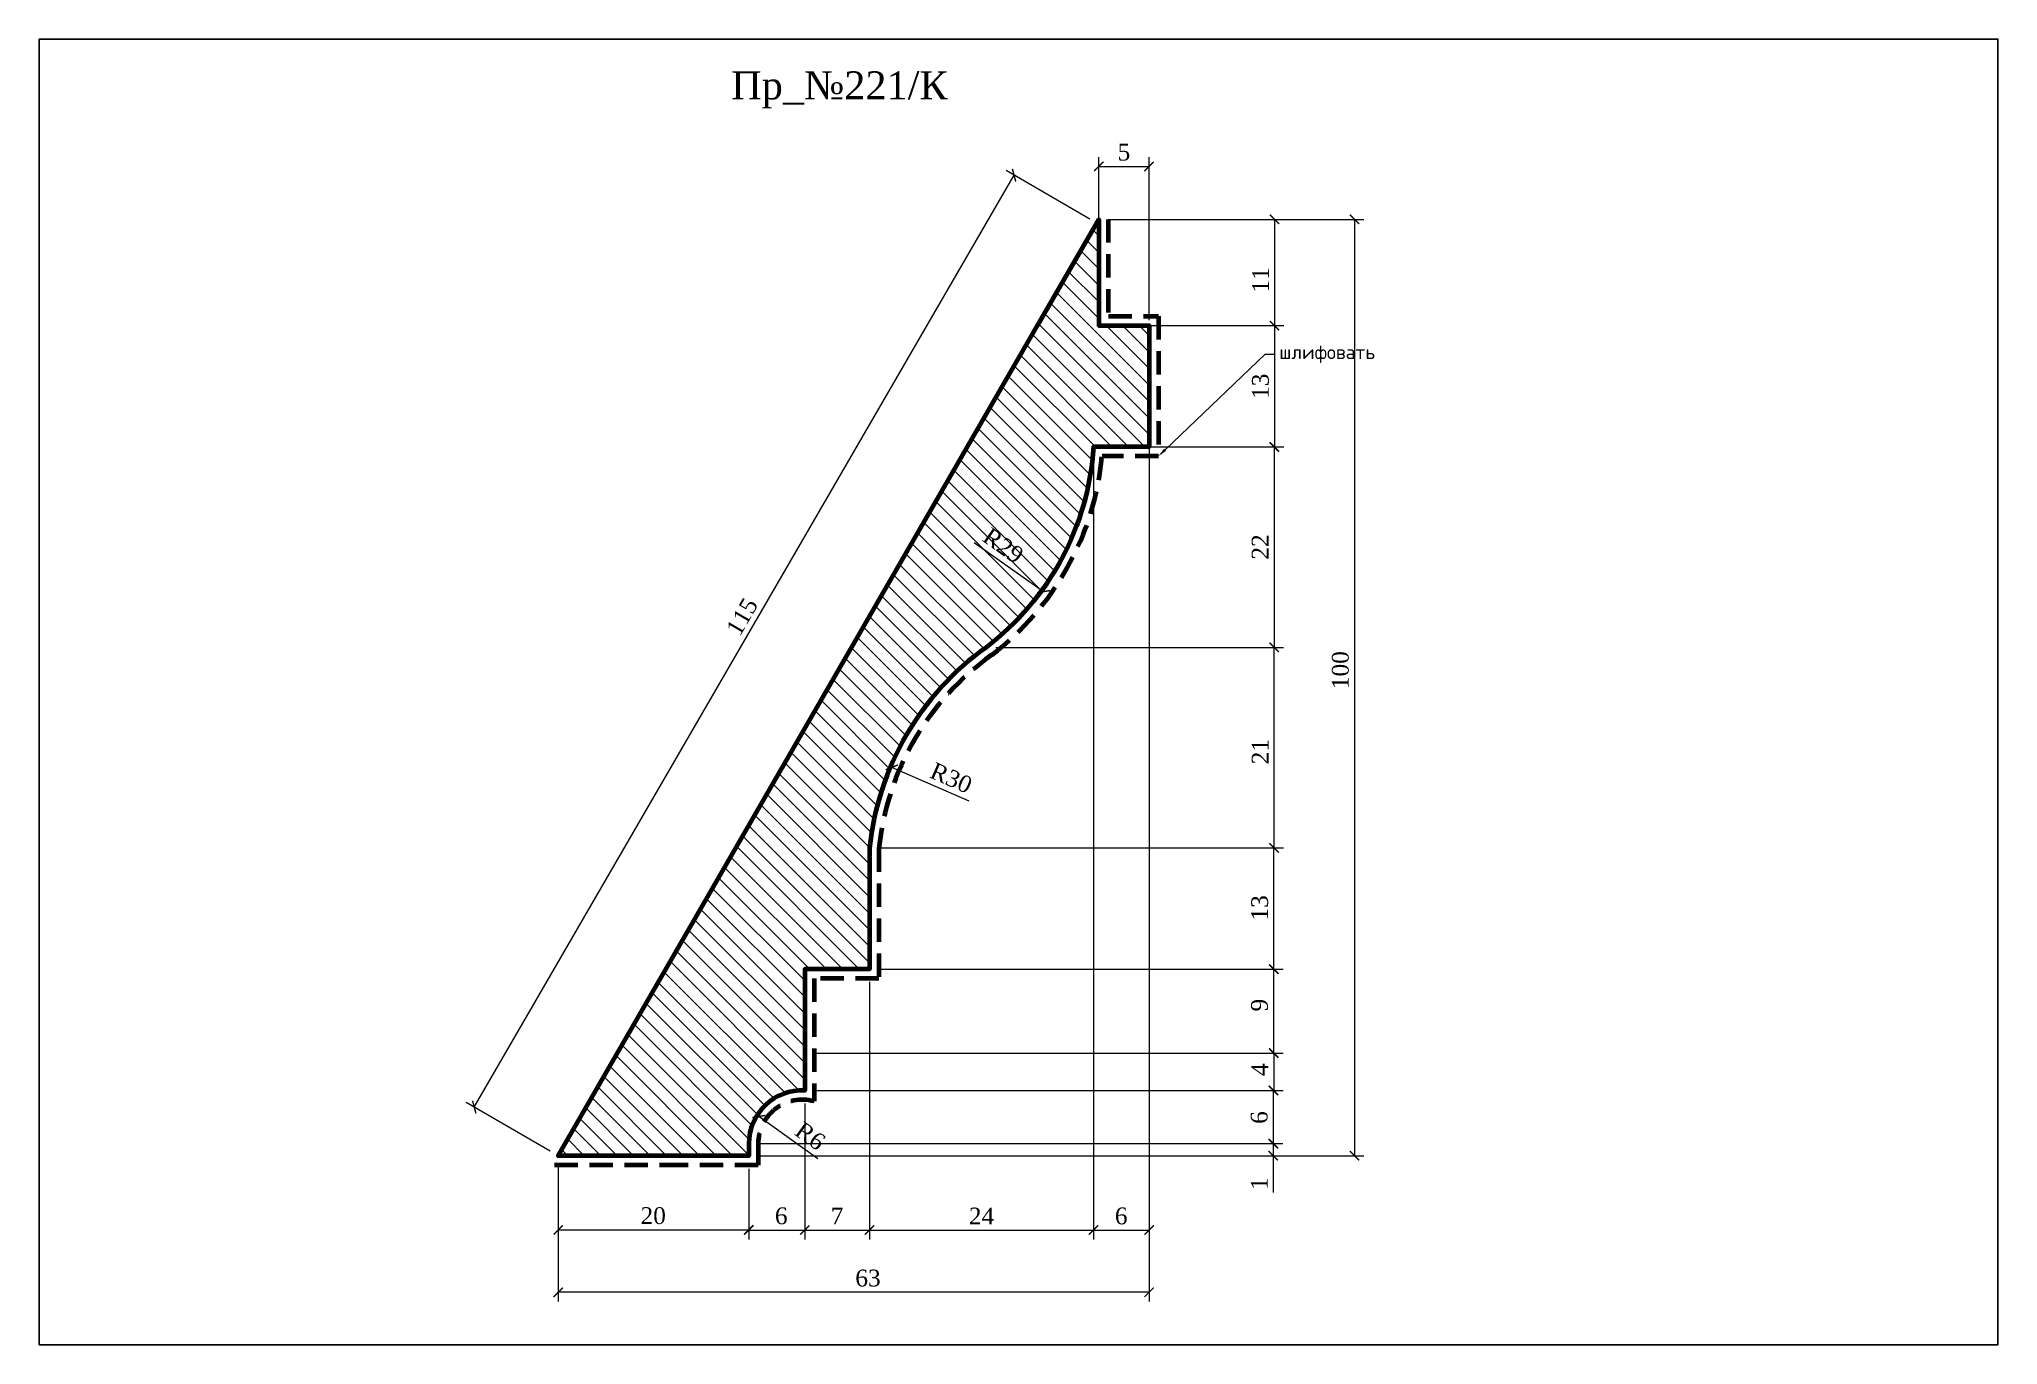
# Model space of a CAD drawing. Header units: millimetres. Extents: x 309048 to 309258, y -93356 to -93216.
import ezdxf
from ezdxf import colors
from ezdxf.entities.mleader import LeaderData, LeaderLine
from ezdxf.math import Vec2, Vec3

# ---------------------------------------------------------------- set-up
doc = ezdxf.new("R2010")
doc.units = ezdxf.units.MM
doc.header["$MEASUREMENT"] = 0
doc.linetypes.add('HIDDEN', pattern=[0.375, 0.25, -0.125])
doc.layers.add('Outside panel', color=7, linetype='Continuous', lineweight=18, true_color=0x7f5e57)
doc.layers.add('линия 50', color=1, linetype='Continuous', lineweight=140)
doc.layers.add('служебный слой РАЗМЕРЫ', color=7, linetype='Continuous', lineweight=9)
doc.layers.add('размеры в модели', color=7, linetype='Continuous')
doc.styles.add('ELECT', font='times.ttf')
doc.styles.get("Standard").update_dxf_attribs({"font": 'times.ttf'})
doc.styles.add('ЕСКД профили текст', font='isocpeur.ttf')
doc.dimstyles.new('M_1', dxfattribs={"dimtxt": 1.8, "dimasz": 1, "dimexe": 1, "dimexo": 1, "dimgap": 0.6, "dimtad": 1, "dimdec": 0, "dimdsep": 46, "dimtxsty": 'Standard', "dimblk": 'ARCHTICK', "dimcen": -5, "dimclrd": 7, "dimclre": 7, "dimclrt": 7, "dimadec": 0, "dimazin": 0, "dimtfac": 1, "dimtdec": 0, "dimtmove": 0, "dimatfit": 3, "dimfxl": 1, "dimtolj": 1, "dimtzin": 0, "dimlwd": 5, "dimlwe": 5, "dimarcsym": 0})

# ---------------------------------------------------------------- blocks, each defined once
blk = doc.blocks.new('_ArchTick')
at = {"color": 0, "linetype": 'ByBlock', "const_width": 0.15}
blk.add_lwpolyline([(-0.5, -0.5), (0.5, 0.5)], dxfattribs=at)
blk = doc.blocks.new('*D22')
at = {"layer": 'Defpoints', "color": 0, "ltscale": 1000, "transparency": 16777216}
for p in [(309131.89, -93258.53), (309155.87, -93275.51)]:
    blk.add_point(p, dxfattribs=at)
at = {"layer": 'размеры в модели', "color": 7, "lineweight": 5, "ltscale": 1000, "transparency": 16777216}
blk.add_line((309148.43, -93270.24), (309155.87, -93275.51), dxfattribs=at)
at = {"layer": 'размеры в модели', "color": 7, "lineweight": 5, "ltscale": 1000, "transparency": 16777216, "rotation": 324.7008722635341}
blk.add_blockref('_ArchTick', (309155.87, -93275.51), dxfattribs=at)
at = {"layer": 'размеры в модели', "color": 7, "ltscale": 1000, "transparency": 16777216, "insert": (309151.54, -93270.58), "char_height": 1.8, "attachment_point": 5, "rotation": 324.7009}
blk.add_mtext('\\A1;R29', dxfattribs=at)
blk = doc.blocks.new('*D21')
at = {"layer": 'Defpoints', "color": 0, "ltscale": 1000, "transparency": 16777216}
for p in [(309139.59, -93294.35), (309167.26, -93306.48)]:
    blk.add_point(p, dxfattribs=at)
at = {"layer": 'размеры в модели', "color": 7, "lineweight": 5, "ltscale": 1000, "transparency": 16777216}
blk.add_line((309147.87, -93297.98), (309139.59, -93294.35), dxfattribs=at)
at = {"layer": 'размеры в модели', "color": 7, "lineweight": 5, "ltscale": 1000, "transparency": 16777216, "rotation": 156.3419663509822}
blk.add_blockref('_ArchTick', (309139.59, -93294.35), dxfattribs=at)
at = {"layer": 'размеры в модели', "color": 7, "ltscale": 1000, "transparency": 16777216, "insert": (309145.96, -93295.49), "char_height": 1.8, "attachment_point": 5, "rotation": 336.342}
blk.add_mtext('\\A1;R30', dxfattribs=at)
blk = doc.blocks.new('*D20')
at = {"layer": 'Defpoints', "color": 0, "ltscale": 1000, "transparency": 16777216}
for p in [(309125.33, -93331.79), (309130, -93335.14)]:
    blk.add_point(p, dxfattribs=at)
at = {"layer": 'размеры в модели', "color": 7, "lineweight": 5, "ltscale": 1000, "transparency": 16777216}
blk.add_line((309131.65, -93336.32), (309125.33, -93331.79), dxfattribs=at)
at = {"layer": 'размеры в модели', "color": 7, "lineweight": 5, "ltscale": 1000, "transparency": 16777216, "rotation": 144.3569469207167}
blk.add_blockref('_ArchTick', (309125.33, -93331.79), dxfattribs=at)
at = {"layer": 'размеры в модели', "color": 7, "ltscale": 1000, "transparency": 16777216, "insert": (309130.85, -93333.88), "char_height": 1.8, "attachment_point": 5, "rotation": 324.3569}
blk.add_mtext('\\A1;R6', dxfattribs=at)
blk = doc.blocks.new('*D19')
at = {"layer": 'Defpoints', "color": 0, "ltscale": 1000, "transparency": 16777216}
for p in [(309152.7, -93230.86), (309161.71, -93236.08), (309103.83, -93335.99)]:
    blk.add_point(p, dxfattribs=at)
at = {"layer": 'размеры в модели', "color": 7, "lineweight": 5, "ltscale": 1000, "transparency": 16777216}
for p, q in [((309094.82, -93330.78), (309152.7, -93230.86)), ((309160.84, -93235.58), (309151.84, -93230.36)), ((309102.96, -93335.49), (309093.96, -93330.28))]:
    blk.add_line(p, q, dxfattribs=at)
for p, rotation in [((309152.7, -93230.86), 59.91500284283849), ((309094.82, -93330.78), 239.9150028428385)]:
    blk.add_blockref('_ArchTick', p, dxfattribs=dict(at, rotation=rotation))
at = {"layer": 'размеры в модели', "color": 7, "ltscale": 1000, "transparency": 16777216, "insert": (309123.53, -93278.2), "char_height": 1.8, "attachment_point": 5, "rotation": 59.915}
blk.add_mtext('\\A1;115', dxfattribs=at)
blk = doc.blocks.new('*D18')
at = {"layer": 'Defpoints', "color": 0, "ltscale": 1000, "transparency": 16777216}
for p in [(309167.17, -93229.91), (309161.79, -93247.39), (309167.17, -93247.39)]:
    blk.add_point(p, dxfattribs=at)
at = {"layer": 'размеры в модели', "color": 7, "lineweight": 5, "ltscale": 1000, "transparency": 16777216}
for p, q in [((309161.79, -93246.39), (309161.79, -93228.91)), ((309167.17, -93246.39), (309167.17, -93228.91)), ((309161.79, -93229.91), (309167.17, -93229.91))]:
    blk.add_line(p, q, dxfattribs=at)
at = {"layer": 'размеры в модели', "color": 7, "lineweight": 5, "ltscale": 1000, "transparency": 16777216, "rotation": 180}
blk.add_blockref('_ArchTick', (309161.79, -93229.91), dxfattribs=at)
at = {"layer": 'размеры в модели', "color": 7, "lineweight": 5, "ltscale": 1000, "transparency": 16777216}
blk.add_blockref('_ArchTick', (309167.17, -93229.91), dxfattribs=at)
at = {"layer": 'размеры в модели', "color": 7, "ltscale": 1000, "transparency": 16777216, "insert": (309164.48, -93228.4), "char_height": 1.8, "attachment_point": 5}
blk.add_mtext('\\A1;5', dxfattribs=at)
blk = doc.blocks.new('*D14')
at = {"layer": 'Defpoints', "color": 0, "ltscale": 1000, "transparency": 16777216}
for p in [(309130.25, -93329.39), (309124.25, -93336.39), (309130.25, -93343.96)]:
    blk.add_point(p, dxfattribs=at)
at = {"layer": 'размеры в модели', "color": 7, "lineweight": 5, "ltscale": 1000, "transparency": 16777216}
for p, q in [((309130.25, -93330.39), (309130.25, -93344.96)), ((309124.25, -93337.39), (309124.25, -93344.96)), ((309124.25, -93343.96), (309130.25, -93343.96))]:
    blk.add_line(p, q, dxfattribs=at)
at = {"layer": 'размеры в модели', "color": 7, "lineweight": 5, "ltscale": 1000, "transparency": 16777216, "rotation": 180}
blk.add_blockref('_ArchTick', (309124.25, -93343.96), dxfattribs=at)
at = {"layer": 'размеры в модели', "color": 7, "lineweight": 5, "ltscale": 1000, "transparency": 16777216}
blk.add_blockref('_ArchTick', (309130.25, -93343.96), dxfattribs=at)
at = {"layer": 'размеры в модели', "color": 7, "ltscale": 1000, "transparency": 16777216, "insert": (309127.74, -93342.45), "char_height": 1.8, "attachment_point": 5}
blk.add_mtext('\\A1;6', dxfattribs=at)
blk = doc.blocks.new('*D13')
at = {"layer": 'Defpoints', "color": 0, "ltscale": 1000, "transparency": 16777216}
for p in [(309103.83, -93335.99), (309124.25, -93336.39), (309124.25, -93343.95)]:
    blk.add_point(p, dxfattribs=at)
at = {"layer": 'размеры в модели', "color": 7, "lineweight": 5, "ltscale": 1000, "transparency": 16777216}
for p, q in [((309103.83, -93336.99), (309103.83, -93344.95)), ((309124.25, -93337.39), (309124.25, -93344.95)), ((309103.83, -93343.95), (309124.25, -93343.95))]:
    blk.add_line(p, q, dxfattribs=at)
at = {"layer": 'размеры в модели', "color": 7, "lineweight": 5, "ltscale": 1000, "transparency": 16777216, "rotation": 180}
blk.add_blockref('_ArchTick', (309103.83, -93343.95), dxfattribs=at)
at = {"layer": 'размеры в модели', "color": 7, "lineweight": 5, "ltscale": 1000, "transparency": 16777216}
blk.add_blockref('_ArchTick', (309124.25, -93343.95), dxfattribs=at)
at = {"layer": 'размеры в модели', "color": 7, "ltscale": 1000, "transparency": 16777216, "insert": (309114.01, -93342.43), "char_height": 1.8, "attachment_point": 5}
blk.add_mtext('\\A1;20', dxfattribs=at)
blk = doc.blocks.new('*D12')
at = {"layer": 'Defpoints', "color": 0, "ltscale": 1000, "transparency": 16777216}
for p in [(309124.2, -93335.99), (309124.25, -93334.7), (309180.49, -93334.7)]:
    blk.add_point(p, dxfattribs=at)
at = {"layer": 'размеры в модели', "color": 7, "lineweight": 5, "ltscale": 1000, "transparency": 16777216}
for p, q in [((309125.2, -93335.99), (309181.49, -93335.99)), ((309125.25, -93334.7), (309181.49, -93334.7)), ((309180.49, -93334.7), (309180.49, -93335.99)), ((309180.49, -93335.99), (309180.49, -93339.94))]:
    blk.add_line(p, q, dxfattribs=at)
for p, rotation in [((309180.49, -93334.7), 90), ((309180.49, -93335.99), 270)]:
    blk.add_blockref('_ArchTick', p, dxfattribs=dict(at, rotation=rotation))
at = {"layer": 'размеры в модели', "color": 7, "ltscale": 1000, "transparency": 16777216, "insert": (309178.99, -93338.99), "char_height": 1.8, "attachment_point": 5, "rotation": 90}
blk.add_mtext('\\A1;1', dxfattribs=at)
blk = doc.blocks.new('*D11')
at = {"layer": 'Defpoints', "color": 0, "ltscale": 1000, "transparency": 16777216}
for p in [(309130.25, -93329), (309180.5, -93329), (309124.25, -93334.7)]:
    blk.add_point(p, dxfattribs=at)
at = {"layer": 'размеры в модели', "color": 7, "lineweight": 5, "ltscale": 1000, "transparency": 16777216}
for p, q in [((309131.25, -93329), (309181.5, -93329)), ((309180.5, -93334.7), (309180.5, -93329)), ((309125.25, -93334.7), (309181.5, -93334.7))]:
    blk.add_line(p, q, dxfattribs=at)
for p, rotation in [((309180.5, -93329), 90), ((309180.5, -93334.7), 270)]:
    blk.add_blockref('_ArchTick', p, dxfattribs=dict(at, rotation=rotation))
at = {"layer": 'размеры в модели', "color": 7, "ltscale": 1000, "transparency": 16777216, "insert": (309178.99, -93331.9), "char_height": 1.8, "attachment_point": 5, "rotation": 90}
blk.add_mtext('\\A1;6', dxfattribs=at)
blk = doc.blocks.new('*D10')
at = {"layer": 'Defpoints', "color": 0, "ltscale": 1000, "transparency": 16777216}
for p in [(309130.25, -93324.99), (309130.25, -93329), (309180.55, -93329)]:
    blk.add_point(p, dxfattribs=at)
at = {"layer": 'размеры в модели', "color": 7, "lineweight": 5, "ltscale": 1000, "transparency": 16777216}
for p, q in [((309131.25, -93324.99), (309181.55, -93324.99)), ((309180.55, -93324.99), (309180.55, -93329)), ((309131.25, -93329), (309181.55, -93329))]:
    blk.add_line(p, q, dxfattribs=at)
for p, rotation in [((309180.55, -93324.99), 90), ((309180.55, -93329), 270)]:
    blk.add_blockref('_ArchTick', p, dxfattribs=dict(at, rotation=rotation))
at = {"layer": 'размеры в модели', "color": 7, "ltscale": 1000, "transparency": 16777216, "insert": (309179.05, -93326.77), "char_height": 1.8, "attachment_point": 5, "rotation": 90}
blk.add_mtext('\\A1;4', dxfattribs=at)
blk = doc.blocks.new('*D9')
at = {"layer": 'Defpoints', "color": 0, "ltscale": 1000, "transparency": 16777216}
for p in [(309137.21, -93315.99), (309180.54, -93315.99), (309130.25, -93324.99)]:
    blk.add_point(p, dxfattribs=at)
at = {"layer": 'размеры в модели', "color": 7, "lineweight": 5, "ltscale": 1000, "transparency": 16777216}
for p, q in [((309138.21, -93315.99), (309181.54, -93315.99)), ((309180.54, -93324.99), (309180.54, -93315.99)), ((309131.25, -93324.99), (309181.54, -93324.99))]:
    blk.add_line(p, q, dxfattribs=at)
for p, rotation in [((309180.54, -93315.99), 90), ((309180.54, -93324.99), 270)]:
    blk.add_blockref('_ArchTick', p, dxfattribs=dict(at, rotation=rotation))
at = {"layer": 'размеры в модели', "color": 7, "ltscale": 1000, "transparency": 16777216, "insert": (309179.02, -93319.85), "char_height": 1.8, "attachment_point": 5, "rotation": 90}
blk.add_mtext('\\A1;9', dxfattribs=at)
blk = doc.blocks.new('*D8')
at = {"layer": 'Defpoints', "color": 0, "ltscale": 1000, "transparency": 16777216}
for p in [(309137.21, -93302.99), (309180.56, -93302.99), (309137.21, -93315.99)]:
    blk.add_point(p, dxfattribs=at)
at = {"layer": 'размеры в модели', "color": 7, "lineweight": 5, "ltscale": 1000, "transparency": 16777216}
for p, q in [((309138.21, -93302.99), (309181.56, -93302.99)), ((309180.56, -93315.99), (309180.56, -93302.99)), ((309138.21, -93315.99), (309181.56, -93315.99))]:
    blk.add_line(p, q, dxfattribs=at)
for p, rotation in [((309180.56, -93302.99), 90), ((309180.56, -93315.99), 270)]:
    blk.add_blockref('_ArchTick', p, dxfattribs=dict(at, rotation=rotation))
at = {"layer": 'размеры в модели', "color": 7, "ltscale": 1000, "transparency": 16777216, "insert": (309179.04, -93309.42), "char_height": 1.8, "attachment_point": 5, "rotation": 90}
blk.add_mtext('\\A1;13', dxfattribs=at)
blk = doc.blocks.new('*D7')
at = {"layer": 'Defpoints', "color": 0, "ltscale": 1000, "transparency": 16777216}
for p in [(309149.75, -93281.49), (309180.58, -93281.49), (309137.21, -93302.99)]:
    blk.add_point(p, dxfattribs=at)
at = {"layer": 'размеры в модели', "color": 7, "lineweight": 5, "ltscale": 1000, "transparency": 16777216}
for p, q in [((309150.75, -93281.49), (309181.58, -93281.49)), ((309180.58, -93302.99), (309180.58, -93281.49)), ((309138.21, -93302.99), (309181.58, -93302.99))]:
    blk.add_line(p, q, dxfattribs=at)
for p, rotation in [((309180.58, -93281.49), 90), ((309180.58, -93302.99), 270)]:
    blk.add_blockref('_ArchTick', p, dxfattribs=dict(at, rotation=rotation))
at = {"layer": 'размеры в модели', "color": 7, "ltscale": 1000, "transparency": 16777216, "insert": (309179.08, -93292.67), "char_height": 1.8, "attachment_point": 5, "rotation": 90}
blk.add_mtext('\\A1;21', dxfattribs=at)
blk = doc.blocks.new('*D6')
at = {"layer": 'Defpoints', "color": 0, "ltscale": 1000, "transparency": 16777216}
for p in [(309161.21, -93259.99), (309149.75, -93281.49), (309180.58, -93281.49)]:
    blk.add_point(p, dxfattribs=at)
at = {"layer": 'размеры в модели', "color": 7, "lineweight": 5, "ltscale": 1000, "transparency": 16777216}
for p, q in [((309162.21, -93259.99), (309181.58, -93259.99)), ((309180.58, -93259.99), (309180.58, -93281.49)), ((309150.75, -93281.49), (309181.58, -93281.49))]:
    blk.add_line(p, q, dxfattribs=at)
for p, rotation in [((309180.58, -93259.99), 90), ((309180.58, -93281.49), 270)]:
    blk.add_blockref('_ArchTick', p, dxfattribs=dict(at, rotation=rotation))
at = {"layer": 'размеры в модели', "color": 7, "ltscale": 1000, "transparency": 16777216, "insert": (309179.08, -93270.72), "char_height": 1.8, "attachment_point": 5, "rotation": 90}
blk.add_mtext('\\A1;22', dxfattribs=at)
blk = doc.blocks.new('*D5')
at = {"layer": 'Defpoints', "color": 0, "ltscale": 1000, "transparency": 16777216}
for p in [(309161.79, -93246.99), (309167.17, -93259.99), (309180.63, -93259.99)]:
    blk.add_point(p, dxfattribs=at)
at = {"layer": 'размеры в модели', "color": 7, "lineweight": 5, "ltscale": 1000, "transparency": 16777216}
for p, q in [((309162.79, -93246.99), (309181.63, -93246.99)), ((309180.63, -93246.99), (309180.63, -93259.99)), ((309168.17, -93259.99), (309181.63, -93259.99))]:
    blk.add_line(p, q, dxfattribs=at)
for p, rotation in [((309180.63, -93246.99), 90), ((309180.63, -93259.99), 270)]:
    blk.add_blockref('_ArchTick', p, dxfattribs=dict(at, rotation=rotation))
at = {"layer": 'размеры в модели', "color": 7, "ltscale": 1000, "transparency": 16777216, "insert": (309179.12, -93253.49), "char_height": 1.8, "attachment_point": 5, "rotation": 90}
blk.add_mtext('\\A1;13', dxfattribs=at)
blk = doc.blocks.new('*D4')
at = {"layer": 'Defpoints', "color": 0, "ltscale": 1000, "transparency": 16777216}
for p in [(309161.79, -93235.59), (309161.79, -93246.99), (309180.63, -93246.99)]:
    blk.add_point(p, dxfattribs=at)
at = {"layer": 'размеры в модели', "color": 7, "lineweight": 5, "ltscale": 1000, "transparency": 16777216}
for p, q in [((309162.79, -93235.59), (309181.63, -93235.59)), ((309180.63, -93235.59), (309180.63, -93246.99)), ((309162.79, -93246.99), (309181.63, -93246.99))]:
    blk.add_line(p, q, dxfattribs=at)
for p, rotation in [((309180.63, -93235.59), 90), ((309180.63, -93246.99), 270)]:
    blk.add_blockref('_ArchTick', p, dxfattribs=dict(at, rotation=rotation))
at = {"layer": 'размеры в модели', "color": 7, "ltscale": 1000, "transparency": 16777216, "insert": (309179.13, -93242.09), "char_height": 1.8, "attachment_point": 5, "rotation": 90}
blk.add_mtext('\\A1;11', dxfattribs=at)
blk = doc.blocks.new('*D3')
at = {"layer": 'Defpoints', "color": 0, "ltscale": 1000, "transparency": 16777216}
for p in [(309161.79, -93235.59), (309124.17, -93335.99), (309189.21, -93335.99)]:
    blk.add_point(p, dxfattribs=at)
at = {"layer": 'размеры в модели', "color": 7, "lineweight": 5, "ltscale": 1000, "transparency": 16777216}
for p, q in [((309162.79, -93235.59), (309190.21, -93235.59)), ((309189.21, -93235.59), (309189.21, -93335.99)), ((309125.17, -93335.99), (309190.21, -93335.99))]:
    blk.add_line(p, q, dxfattribs=at)
for p, rotation in [((309189.21, -93235.59), 90), ((309189.21, -93335.99), 270)]:
    blk.add_blockref('_ArchTick', p, dxfattribs=dict(at, rotation=rotation))
at = {"layer": 'размеры в модели', "color": 7, "ltscale": 1000, "transparency": 16777216, "insert": (309187.69, -93283.93), "char_height": 1.8, "attachment_point": 5, "rotation": 90}
blk.add_mtext('\\A1;100', dxfattribs=at)
blk = doc.blocks.new('*D2')
at = {"layer": 'Defpoints', "color": 0, "ltscale": 1000, "transparency": 16777216}
for p in [(309167.17, -93247.39), (309103.83, -93335.99), (309103.83, -93350.64)]:
    blk.add_point(p, dxfattribs=at)
at = {"layer": 'размеры в модели', "color": 7, "lineweight": 5, "ltscale": 1000, "transparency": 16777216}
for p, q in [((309167.17, -93248.39), (309167.17, -93351.64)), ((309103.83, -93336.99), (309103.83, -93351.64)), ((309167.17, -93350.64), (309103.83, -93350.64))]:
    blk.add_line(p, q, dxfattribs=at)
at = {"layer": 'размеры в модели', "color": 7, "lineweight": 5, "ltscale": 1000, "transparency": 16777216, "rotation": 180}
blk.add_blockref('_ArchTick', (309103.83, -93350.64), dxfattribs=at)
at = {"layer": 'размеры в модели', "color": 7, "lineweight": 5, "ltscale": 1000, "transparency": 16777216}
blk.add_blockref('_ArchTick', (309167.17, -93350.64), dxfattribs=at)
at = {"layer": 'размеры в модели', "color": 7, "ltscale": 1000, "transparency": 16777216, "insert": (309137.04, -93349.12), "char_height": 1.8, "attachment_point": 5}
blk.add_mtext('\\A1;63', dxfattribs=at)

msp = doc.modelspace()

# ---------------------------------------------------------------- hatches: boundary and pattern name
at = {"layer": 'Outside panel', "ltscale": 1000}
h = msp.add_hatch(dxfattribs=at)
h.set_pattern_fill('ANSI31', color=256, scale=10, angle=90)
h.set_pattern_definition([(135, (-3074.3937, -2797.608), (-0.8838834765, -0.8838834765), [])])
h.paths.add_polyline_path([(309155.21, -93246.99), (309161.79, -93235.59), (309161.79, -93246.99), (309167.17, -93246.99), (309167.17, -93259.99), (309161.21, -93259.99, -0.217324), (309149.7, -93281.49, 0.215343), (309137.21, -93302.99), (309137.21, -93315.99), (309130.25, -93315.99), (309130.25, -93329, 0.424695), (309124.25, -93334.7), (309124.25, -93335.99), (309117.17, -93335.99), (309103.83, -93335.99)])

# ---------------------------------------------------------------- linework, layer by layer
at = {"color": 6, "ltscale": 1000}
msp.add_lwpolyline([(309048.18, -93356.27), (309258.18, -93356.27), (309258.18, -93216.27), (309048.18, -93216.27)], close=True, dxfattribs=at)
at = {"layer": 'линия 50', "color": 7}
msp.add_lwpolyline([(309161.79, -93246.99), (309167.17, -93246.99), (309167.17, -93259.99), (309161.21, -93259.99, -0.217324), (309149.7, -93281.49, 0.215343), (309137.21, -93302.99), (309137.21, -93315.99), (309130.25, -93315.99), (309130.25, -93329, 0.424695), (309124.25, -93334.7), (309124.25, -93335.99), (309117.17, -93335.99), (309103.83, -93335.99), (309155.21, -93246.99), (309161.79, -93235.59), (309161.79, -93246.99), (309167.17, -93246.99)], format="xyb", dxfattribs=at)
at = {"layer": 'линия 50', "color": 1, "linetype": 'HIDDEN', "ltscale": 10, "true_color": 0xff0909}
msp.add_lwpolyline([(309162.79, -93235.59), (309162.79, -93245.99)], dxfattribs=at)
msp.add_lwpolyline([(309162.82, -93245.99), (309168.17, -93245.99), (309168.17, -93260.99), (309162.13, -93260.99, -0.209375), (309150.3, -93282.3, 0.215026), (309138.21, -93303.05), (309138.21, -93316.99), (309131.25, -93316.99), (309131.25, -93330.16, 0.491856), (309125.25, -93334.7), (309125.25, -93336.99), (309117.17, -93336.99), (309103.26, -93336.99)], format="xyb", dxfattribs=at)

# ---------------------------------------------------------------- texts
at = {"color": 7, "ltscale": 1000, "style": 'ELECT'}
msp.add_text('Пр_№221/К', height=3, dxfattribs=at).set_placement((309122.37, -93222.72))

# ---------------------------------------------------------------- dimensions: what is measured, and where the dimension line sits
at = {"layer": 'размеры в модели', "color": 5, "ltscale": 1000}
for base, p1, p2, picture, middle in [((309167.17, -93229.91), (309161.79, -93247.39), (309167.17, -93247.39), '*D18', (309164.48, -93229.91)), ((309130.25, -93343.96), (309124.25, -93336.39), (309130.25, -93329.39), '*D14', (309127.74, -93343.96)), ((309124.25, -93343.95), (309103.83, -93335.99), (309124.25, -93336.39), '*D13', (309114.01, -93343.95))]:
    dim = msp.add_linear_dim(base=base, p1=p1, p2=p2, dimstyle='M_1', dxfattribs=at)
    dim.commit()
    dim.dimension.update_dxf_attribs({"geometry": picture, "text_midpoint": middle, "dimtype": 128})
for base, p1, p2, angle, picture, middle, dimtype in [((309152.7, -93230.86), (309103.83, -93335.99), (309161.71, -93236.08), 59.915, '*D19', (309124.84, -93278.96), 129), ((309189.21, -93335.99), (309161.79, -93235.59), (309124.17, -93335.99), 90, '*D3', (309189.21, -93283.93), 128), ((309180.63, -93246.99), (309161.79, -93235.59), (309161.79, -93246.99), 90, '*D4', (309180.63, -93242.09), 128), ((309103.83, -93350.64), (309167.17, -93247.39), (309103.83, -93335.99), 180, '*D2', (309137.04, -93350.64), 128), ((309180.58229738, -93281.49435127), (309161.20896443, -93259.99435127), (309149.74822934, -93281.49435127), 90, '*D6', (309180.58229738, -93270.72108681), 128), ((309180.58229738, -93281.49435127), (309137.20896443, -93302.99435127), (309149.74822934, -93281.49435127), 90, '*D7', (309180.58229738, -93292.67468575), 128), ((309180.56, -93302.99), (309137.21, -93315.99), (309137.21, -93302.99), 90, '*D8', (309180.56, -93309.42), 128), ((309180.54, -93315.99), (309130.25, -93324.99), (309137.21, -93315.99), 90, '*D9', (309180.54, -93319.85), 128), ((309180.55, -93329), (309130.25, -93324.99), (309130.25, -93329), 90, '*D10', (309180.55, -93326.77), 128), ((309180.5, -93329), (309124.25, -93334.7), (309130.25, -93329), 90, '*D11', (309180.5, -93331.9), 128), ((309180.49, -93334.7), (309124.2, -93335.99), (309124.25, -93334.7), 90, '*D12', (309180.49, -93338.99), 128)]:
    dim = msp.add_linear_dim(base=base, p1=p1, p2=p2, angle=angle, dimstyle='M_1', dxfattribs=at)
    dim.commit()
    dim.dimension.update_dxf_attribs({"geometry": picture, "text_midpoint": middle, "dimtype": dimtype})
dim = msp.add_linear_dim(base=(309180.63, -93259.99), p1=(309161.79, -93246.99), p2=(309167.17, -93259.99), angle=90, dimstyle='M_1', dxfattribs=at)
dim.commit()
dim.dimension.update_dxf_attribs({"geometry": '*D5', "text_midpoint": (309179.12, -93253.49)})
for center, mpoint, picture, middle in [((309131.89, -93258.53), (309155.87, -93275.51), '*D22', (309150.66, -93271.82)), ((309167.26, -93306.48), (309139.59, -93294.35), '*D21', (309145.35, -93296.88)), ((309130, -93335.14), (309125.33, -93331.79), '*D20', (309129.96, -93335.11))]:
    dim = msp.add_radius_dim(center=center, mpoint=mpoint, dimstyle='M_1', dxfattribs=at)
    dim.commit()
    dim.dimension.update_dxf_attribs({"geometry": picture, "text_midpoint": middle, "dimtype": 132})
for base, p1, p2 in [((309161.21, -93343.96), (309137.21, -93316.35), (309161.21, -93260.39)), ((309167.17, -93343.96), (309161.21, -93260.39), (309167.17, -93260.47)), ((309137.21, -93343.96), (309130.25, -93329.39), (309137.21, -93316.35))]:
    msp.add_linear_dim(base=base, p1=p1, p2=p2, dimstyle='M_1', dxfattribs=at).render()

# ---------------------------------------------------------------- leaders
at = {"layer": 'служебный слой РАЗМЕРЫ'}
ml = msp.add_multileader_mtext('Standard', dxfattribs=at)
ml.set_content('\\A1;шлифовать', color=256, style='ЕСКД профили текст')
ml.set_leader_properties(color=256, linetype='ByLayer', lineweight=-1)
ml.build(insert=Vec2(0, 0))
ml.multileader.update_dxf_attribs({"dogleg_length": 1, "arrow_head_size": 1})
ctx = ml.context
ctx.base_point, ctx.char_height, ctx.arrow_head_size, ctx.landing_gap_size, ctx.plane_origin = Vec3(309180.63, -93250.06), 1.5, 1, 0.5, Vec3(309194.11, -93223.89)
notes = []
notes.append((ctx, [(1, (1, 1, 0), (309179.63, -93250.06), (1, 0), 1, [(0, [(309168.17, -93260.99)], 0, [])])]))
ctx.mtext.insert, ctx.mtext.flow_direction = Vec3(309181.13, -93249.08), 5
for ctx, leaders in notes:
    for number, flags, end, landing, length, lines in leaders:
        leader = LeaderData()
        leader.index, (leader.has_last_leader_line, leader.has_dogleg_vector, leader.attachment_direction) = number, flags
        leader.last_leader_point, leader.dogleg_vector, leader.dogleg_length = Vec3(end), Vec3(landing), length
        for number, points, colour, breaks in lines:
            line = LeaderLine()
            line.index, line.vertices, line.color, line.breaks = number, Vec3.list(points), colors.encode_raw_color(colour), breaks
            leader.lines.append(line)
        ctx.leaders.append(leader)

doc.saveas('drawing.dxf')
